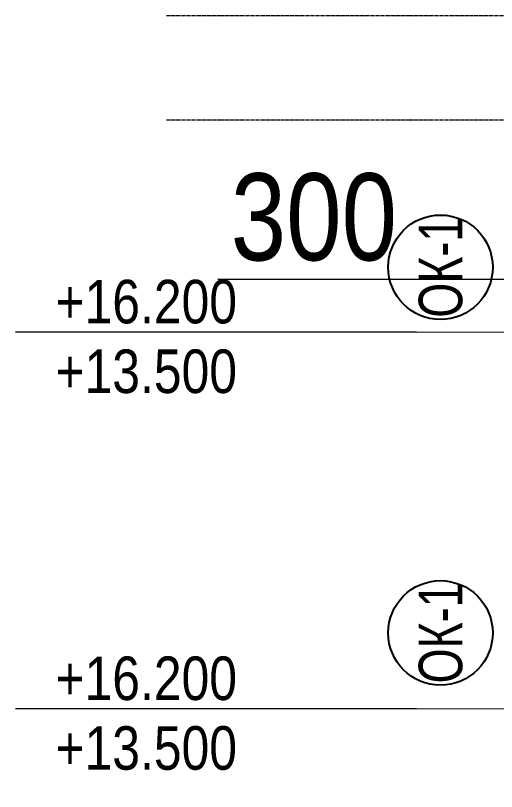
# Model space of a CAD drawing. Header units: millimetres. Extents: x -231292 to 573618, y -153144 to 564035.
# Drawn here: x 92889 to 95652, y 416645 to 421102 of the extents above; entities that cross this region are included whole.
import ezdxf
from ezdxf import colors
from ezdxf.entities.mleader import LeaderData, LeaderLine
from ezdxf.enums import TextEntityAlignment as Align
from ezdxf.math import Vec2, Vec3

# ---------------------------------------------------------------- set-up
doc = ezdxf.new("R2010")
doc.units = ezdxf.units.MM
doc.linetypes.add('CENTER2', pattern=[28.575, 19.05, -3.175, 3.175, -3.175])
doc.layers.get('0').update_dxf_attribs({"color": 250})
doc.layers.get('Defpoints').update_dxf_attribs({"color": 250})
for name, color, linetype, lineweight in [('АР_Окна марка', 250, 'Continuous', 9), ('АР_Размеры обшивки', 250, 'Continuous', 5), ('Марка окна', 250, 'Continuous', 0), ('РД_Оси_100', 250, 'Continuous', 0)]:
    doc.layers.add(name, color=color, linetype=linetype, lineweight=lineweight)
doc.styles.add('Arial_09', font='ARIALN.TTF', dxfattribs={"width": 0.9})
doc.styles.add('Isocpeur3', font='isocpeur.ttf')
doc.styles.add('style1', font='ARIALN.TTF')
doc.dimstyles.new('Dim200_ареал', dxfattribs={"dimscale": 100, "dimtxt": 5, "dimasz": 2.5, "dimexe": 2, "dimexo": 2, "dimgap": 1, "dimtad": 1, "dimzin": 12, "dimdsep": 46, "dimtxsty": 'style1', "dimblk": 'ARCHTICK', "dimcen": 3, "dimdle": 2, "dimclrd": 256, "dimclre": 256, "dimaunit": 1, "dimadec": 0, "dimazin": 3, "dimtfac": 1, "dimtmove": 1, "dimatfit": 3, "dimldrblk": 'OPEN30', "dimfxl": 5, "dimfxlon": 1, "dimtolj": 1, "dimtzin": 0, "dimlwd": 9, "dimlwe": 9, "dimarcsym": 0})

# ---------------------------------------------------------------- blocks, each defined once
blk = doc.blocks.new('_DotSmall')
at = {"color": 0, "linetype": 'ByBlock', "const_width": 0.5}
blk.add_lwpolyline([(-0.0625, 0, 1), (0.0625, 0, 1)], format="xyb", close=True, dxfattribs=at)
blk = doc.blocks.new('СОШ_2200_АР_ОСИ_М100_28.05.24')
at = {"layer": 'РД_Оси_100', "linetype": 'CENTER2'}
for points in [[(43327.994, 54900), (71363.995, 54900)], [(43327.994, 54300), (71363.995, 54300)]]:
    blk.add_lwpolyline(points, dxfattribs=at)
blk = doc.blocks.new('_ArchTick')
at = {"color": 0, "linetype": 'ByBlock', "const_width": 0.15}
blk.add_lwpolyline([(-0.5, -0.5), (0.5, 0.5)], dxfattribs=at)
blk = doc.blocks.new('*D815')
at = {"layer": 'Defpoints', "color": 0, "transparency": 16777216}
for p in [(96128.8, 419802.7), (96428.8, 419802.7), (96428.8, 419586.7)]:
    blk.add_point(p, dxfattribs=at)
at = {"layer": 'АР_Размеры обшивки', "lineweight": 9, "transparency": 16777216}
for p, q in [((94050.7, 419586.7), (96128.8, 419586.7)), ((95928.8, 419586.7), (96628.8, 419586.7)), ((96128.8, 419602.7), (96128.8, 419386.7)), ((96428.8, 419602.7), (96428.8, 419386.7))]:
    blk.add_line(p, q, dxfattribs=at)
at = {"layer": 'АР_Размеры обшивки', "lineweight": 9, "transparency": 16777216, "xscale": 250, "yscale": 250, "zscale": 250, "rotation": 180}
blk.add_blockref('_ArchTick', (96128.8, 419586.7), dxfattribs=at)
at = {"layer": 'АР_Размеры обшивки', "lineweight": 9, "transparency": 16777216, "xscale": 250, "yscale": 250, "zscale": 250}
blk.add_blockref('_ArchTick', (96428.8, 419586.7), dxfattribs=at)
at = {"layer": 'АР_Размеры обшивки', "color": 0, "transparency": 16777216, "insert": (94602.8, 419942), "char_height": 500, "attachment_point": 5, "style": 'style1'}
blk.add_mtext('\\A1;300', dxfattribs=at)
blk = doc.blocks.new('_Open30')
at = {"color": 0, "linetype": 'ByBlock', "lineweight": -2}
for p, q in [((-1, 0.268), (0, 0)), ((0, 0), (-1, -0.268)), ((0, 0), (-1, 0))]:
    blk.add_line(p, q, dxfattribs=at)
blk = doc.blocks.new('МОК-Наименование')
at = {"layer": 'Defpoints'}
blk.add_circle((0, 0), 3, dxfattribs=at)
at = {"color": 0, "linetype": 'ByBlock', "lineweight": -2, "style": 'Isocpeur3', "width": 0.8, "flags": 4}
blk.add_attdef('АР-ОКНО:НАИМЕНОВАНИЕ', text='', height=2.5, dxfattribs=at).set_placement((0, 0), align=Align.MIDDLE)

msp = doc.modelspace()

# ---------------------------------------------------------------- leaders
at = {"layer": 'Марка окна', "lineweight": 0, "ltscale": 20}
ml = msp.add_multileader_mtext('Standard', dxfattribs=at)
ml.set_content('+16.200\\P+13.500', color=256, style='style1')
ml.set_leader_properties(color=256, linetype='ByLayer', lineweight=-1)
ml.set_arrow_properties(name='DOTSMALL')
ml.build(insert=Vec2(0, 0))
ml.multileader.update_dxf_attribs({"text_left_attachment_type": 6, "text_right_attachment_type": 6, "dogleg_length": 200, "arrow_head_size": 250})
ctx = ml.context
ctx.base_point, ctx.char_height, ctx.arrow_head_size, ctx.landing_gap_size, ctx.plane_origin = Vec3(93117.986, 419283.774), 250, 250, 0, Vec3(93512.962, 418599.247)
ctx.left_attachment, ctx.right_attachment = 6, 6
notes = []
notes.append((ctx, [(0, (1, 1, 0), (95193.062, 419283.774), (-1, 0), 1061.605, [(0, [(95987.176, 419281.104)], 0, [])])]))
ctx.mtext.insert, ctx.mtext.line_spacing_factor, ctx.mtext.flow_direction = Vec3(93117.986, 419583.774), 0.96, 5
ctx.mtext.has_bg_fill, ctx.mtext.bg_color, ctx.mtext.bg_scale_factor, ctx.mtext.bg_transparency, ctx.mtext.use_window_bg_color = 1, -1027028792, 1.5, 0, 1
ml = msp.add_multileader_mtext('Standard', dxfattribs=at)
ml.set_content('+16.200\\P+13.500', color=256, style='style1')
ml.set_leader_properties(color=256, linetype='ByLayer', lineweight=-1)
ml.set_arrow_properties(name='DOTSMALL')
ml.build(insert=Vec2(0, 0))
ml.multileader.update_dxf_attribs({"text_left_attachment_type": 6, "text_right_attachment_type": 6, "dogleg_length": 200, "arrow_head_size": 250})
ctx = ml.context
ctx.base_point, ctx.char_height, ctx.arrow_head_size, ctx.landing_gap_size, ctx.plane_origin = Vec3(93117.986, 417120.435), 250, 250, 0, Vec3(93512.962, 416435.908)
ctx.left_attachment, ctx.right_attachment = 6, 6
notes.append((ctx, [(0, (1, 1, 0), (95193.062, 417120.435), (-1, 0), 1061.605, [(0, [(95987.176, 417117.764)], 0, [])])]))
ctx.mtext.insert, ctx.mtext.line_spacing_factor, ctx.mtext.flow_direction = Vec3(93117.986, 417420.435), 0.96, 5
ctx.mtext.has_bg_fill, ctx.mtext.bg_color, ctx.mtext.bg_scale_factor, ctx.mtext.bg_transparency, ctx.mtext.use_window_bg_color = 1, -1027028792, 1.5, 0, 1
for ctx, leaders in notes:
    for number, flags, end, landing, length, lines in leaders:
        leader = LeaderData()
        leader.index, (leader.has_last_leader_line, leader.has_dogleg_vector, leader.attachment_direction) = number, flags
        leader.last_leader_point, leader.dogleg_vector, leader.dogleg_length = Vec3(end), Vec3(landing), length
        for number, points, colour, breaks in lines:
            line = LeaderLine()
            line.index, line.vertices, line.color, line.breaks = number, Vec3.list(points), colors.encode_raw_color(colour), breaks
            leader.lines.append(line)
        ctx.leaders.append(leader)

# ---------------------------------------------------------------- next in the draw order: block references
at = {"layer": 'АР_Окна марка', "linetype": 'Continuous', "lineweight": 9}
ref = msp.add_blockref('МОК-Наименование', (95330.111, 419656.104, -900), dxfattribs=dict(at, xscale=100, yscale=100, zscale=100, rotation=90))
ref.add_attrib('АР-ОКНО:НАИМЕНОВАНИЕ', 'ОК-1', dxfattribs={"layer": '0', "color": 0, "linetype": 'ByBlock', "lineweight": -2, "height": 250, "rotation": 90, "style": 'Arial_09', "width": 0.9}).set_placement((95330.111, 419656.104, -900), align=Align.MIDDLE)
ref = msp.add_blockref('МОК-Наименование', (95330.111, 417556.104, -900), dxfattribs=dict(at, xscale=100, yscale=100, zscale=100, rotation=90))
ref.add_attrib('АР-ОКНО:НАИМЕНОВАНИЕ', 'ОК-1', dxfattribs={"layer": '0', "color": 0, "linetype": 'ByBlock', "lineweight": -2, "height": 250, "rotation": 90, "style": 'Arial_09', "width": 0.9}).set_placement((95330.111, 417556.104, -900), align=Align.MIDDLE)
at = {"layer": 'РД_Оси_100'}
msp.add_blockref('СОШ_2200_АР_ОСИ_М100_28.05.24', (50428.768, 366201.753), dxfattribs=at)

# ---------------------------------------------------------------- next in the draw order: dimensions: what is measured, and where the dimension line sits
at = {"layer": 'АР_Размеры обшивки'}
dim = msp.add_linear_dim(base=(96428.768, 419586.7), p1=(96128.768, 419802.7), p2=(96428.768, 419802.696), dimstyle='Dim200_ареал', override={"dimdec": 0}, dxfattribs=at)
dim.commit()
dim.dimension.update_dxf_attribs({"geometry": '*D815', "text_midpoint": (94602.768, 419418.644), "dimtype": 160})

doc.saveas('drawing.dxf')
